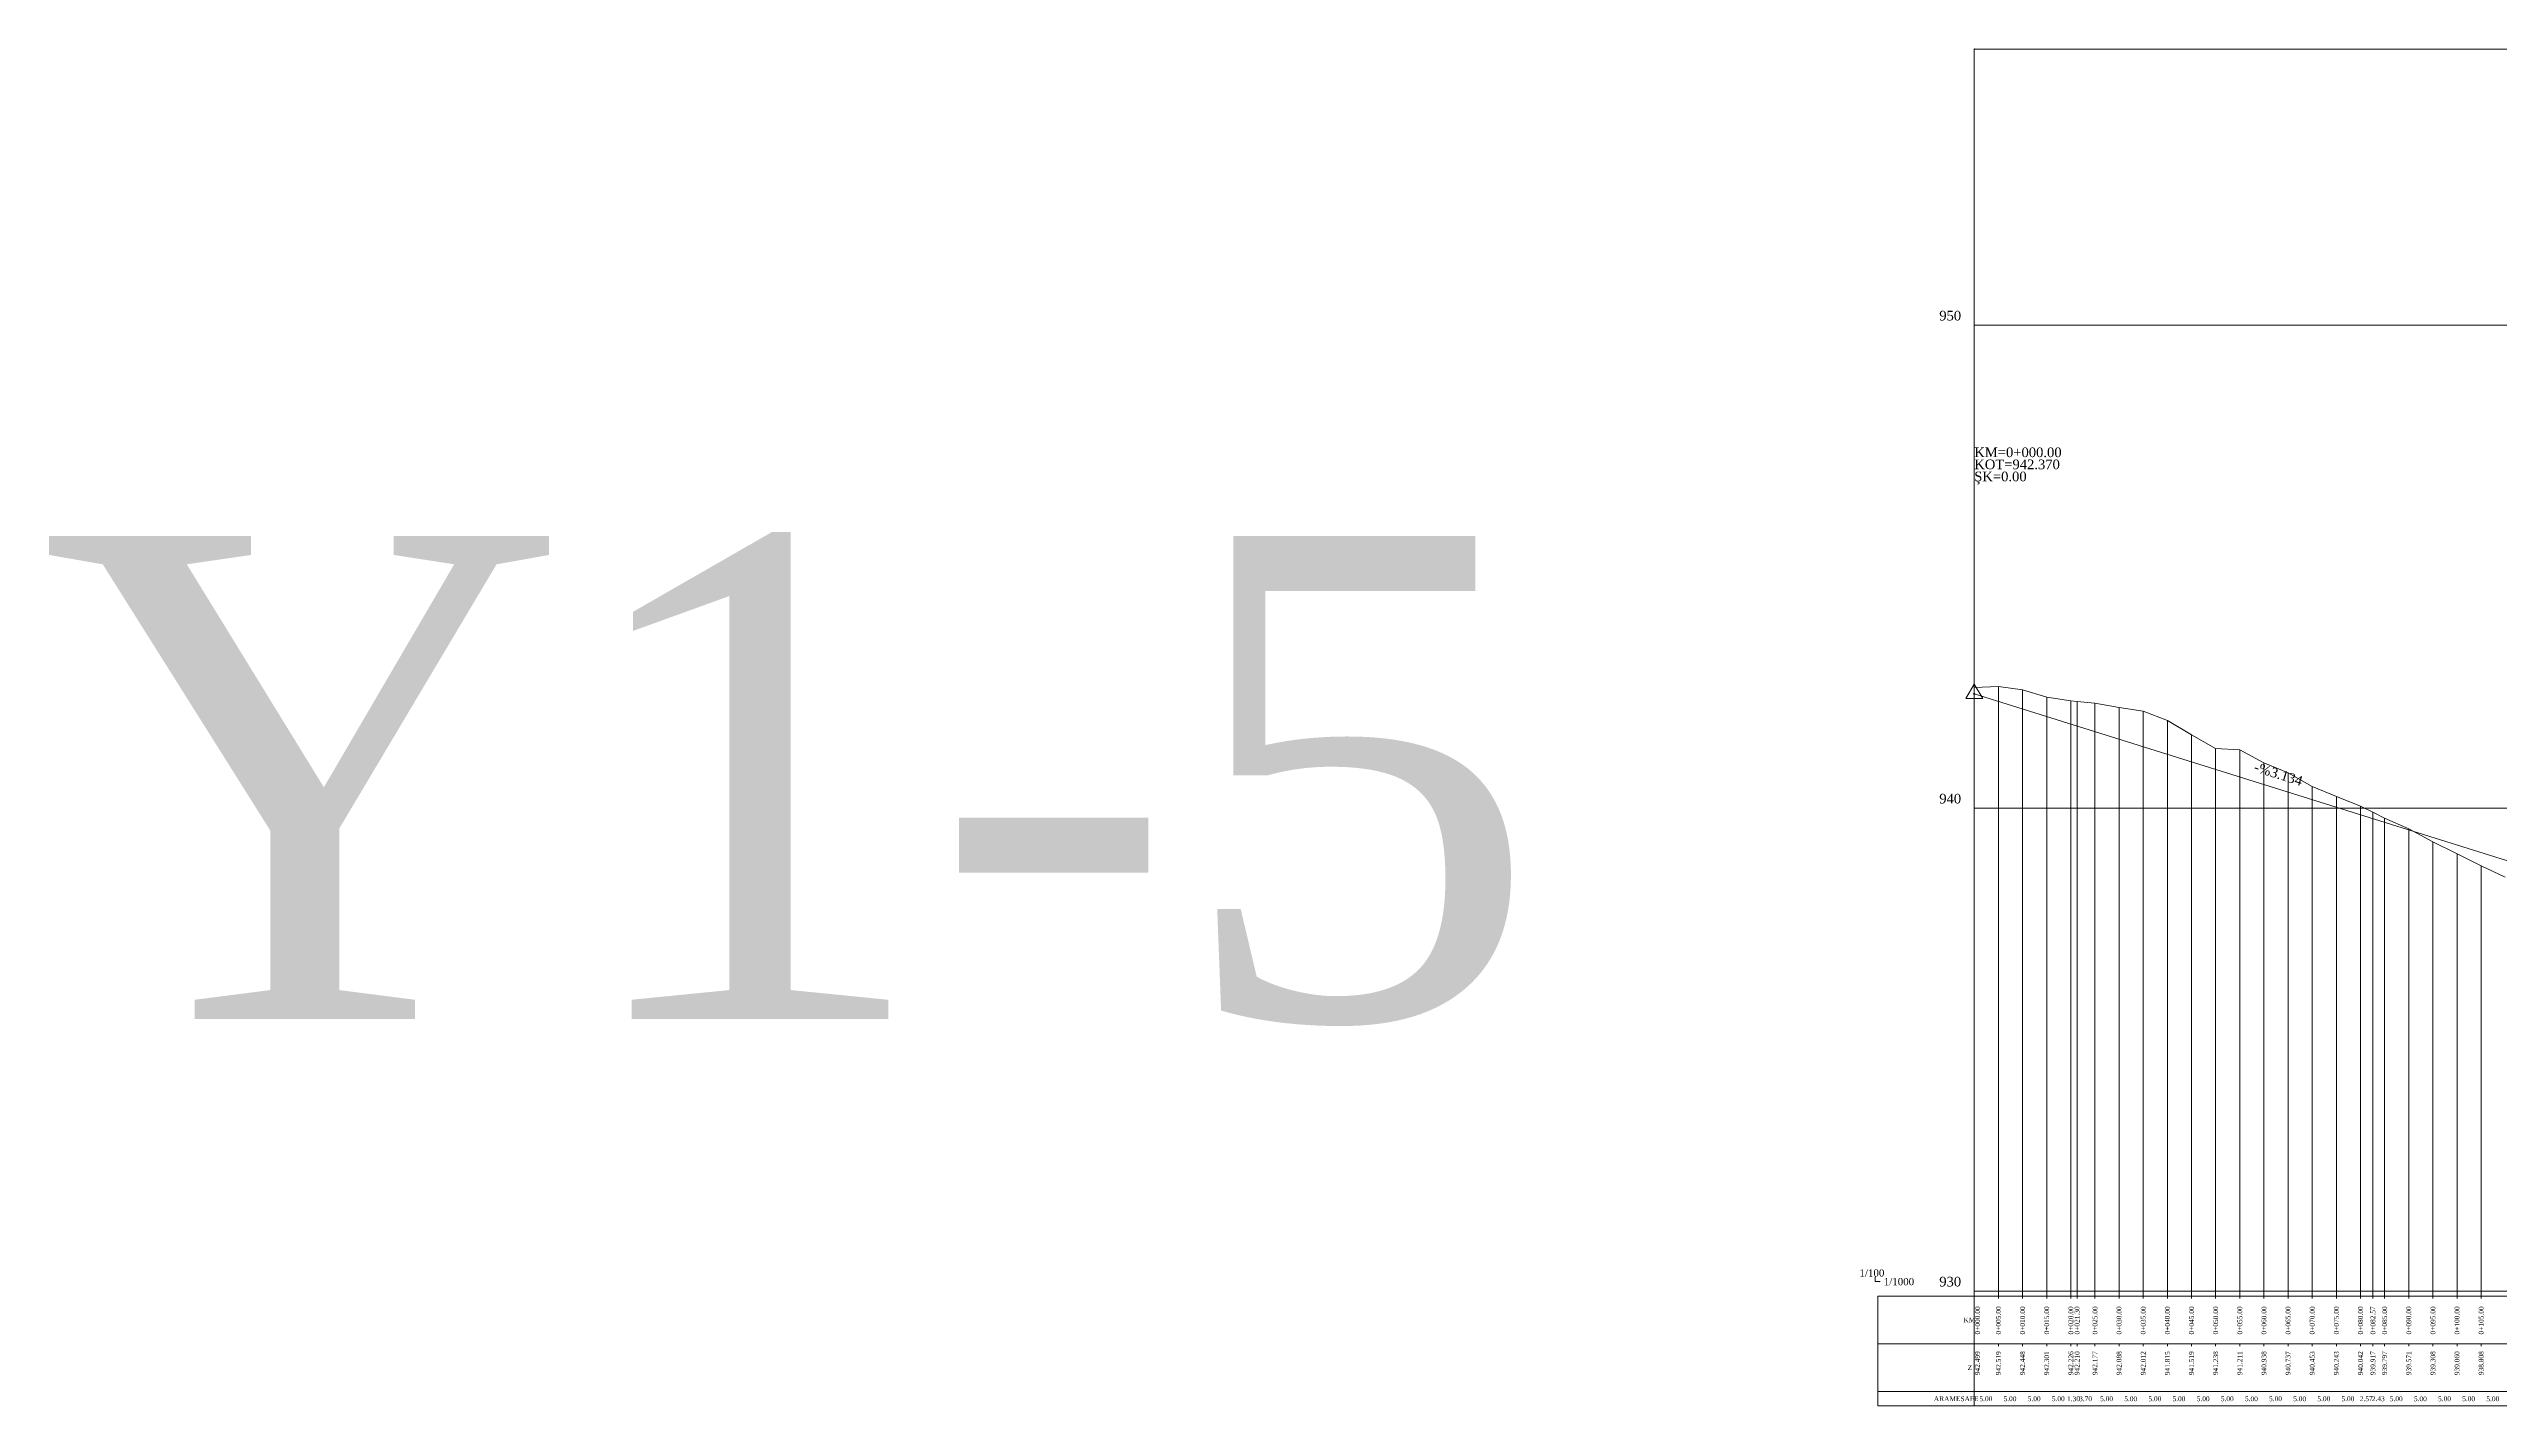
# Model space of a CAD drawing. Header units: metres. Extents: x 478603 to 489313, y 4282657 to 4289463.
# Drawn here: x 483314 to 483821, y 4285187 to 4285468 of the extents above; entities that cross this region are included whole.
import ezdxf

# ---------------------------------------------------------------- set-up
doc = ezdxf.new("R2010")
doc.units = ezdxf.units.M
doc.layers.get('0').update_dxf_attribs({"color": 5, "lineweight": 0})
for name, color, linetype, lineweight in [('PL_SEMBOL', 7, 'Continuous', 0), ('PR_ALINMAN', 1, 'Continuous', 0), ('PR_ENK_ARAMESAFE', 5, 'Continuous', 0), ('PR_ENK_EKSEN1', 5, 'Continuous', 0), ('PR_ENK_EKSEN1D', 1, 'Continuous', 0), ('PR_ENK_KM', 18, 'Continuous', 0), ('PR_ENK_Z', 96, 'Continuous', 0), ('PR_KIYAS', 153, 'Continuous', 0), ('PR_OLCEK', 1, 'Continuous', 0), ('PR_PROFIL', 153, 'Continuous', 0)]:
    doc.layers.add(name, color=color, linetype=linetype, lineweight=lineweight)
doc.styles.get("Standard").update_dxf_attribs({"font": 'times.ttf'})

# ---------------------------------------------------------------- blocks, each defined once
blk = doc.blocks.new('3')
at = {"layer": 'PL_SEMBOL'}
for p, q in [((0, 2), (-1.75, -1)), ((0.125, 0.125), (-0.125, -0.125)), ((-0.125, 0.125), (0.125, -0.125)), ((1.75, -1), (0, 2)), ((-1.75, -1), (1.75, -1))]:
    blk.add_line(p, q, dxfattribs=at)

msp = doc.modelspace()

# ---------------------------------------------------------------- linework, layer by layer
at = {"layer": 'PR_ALINMAN'}
msp.add_line((483712.67, 4285334.22), (483836.63, 4285295.38), dxfattribs=at)
at = {"layer": 'PR_ENK_EKSEN1'}
for p, q in [((483712.67, 4285335.51), (483717.67, 4285335.71)), ((483717.67, 4285335.71), (483722.67, 4285335.01)), ((483722.67, 4285335.01), (483727.67, 4285333.53)), ((483727.67, 4285333.53), (483732.67, 4285332.79)), ((483732.67, 4285332.79), (483733.97, 4285332.62)), ((483733.97, 4285332.62), (483737.67, 4285332.29)), ((483737.67, 4285332.29), (483742.67, 4285331.41)), ((483742.67, 4285331.41), (483747.67, 4285330.64)), ((483747.67, 4285330.64), (483752.67, 4285328.67)), ((483752.67, 4285328.67), (483757.67, 4285325.72)), ((483757.67, 4285325.72), (483762.67, 4285322.9)), ((483762.67, 4285322.9), (483767.67, 4285322.63)), ((483767.67, 4285322.63), (483772.67, 4285319.91)), ((483772.67, 4285319.91), (483777.67, 4285317.89)), ((483777.67, 4285317.89), (483782.67, 4285315.05)), ((483782.67, 4285315.05), (483787.67, 4285312.95)), ((483787.67, 4285312.95), (483792.67, 4285310.94)), ((483792.67, 4285310.94), (483795.24, 4285309.69)), ((483795.24, 4285309.69), (483797.67, 4285308.5)), ((483797.67, 4285308.5), (483802.67, 4285306.23)), ((483802.67, 4285306.23), (483807.67, 4285303.6)), ((483807.67, 4285303.6), (483812.67, 4285301.12)), ((483812.67, 4285301.12), (483817.67, 4285298.61)), ((483817.67, 4285298.61), (483822.67, 4285296.24))]:
    msp.add_line(p, q, dxfattribs=at)
at = {"layer": 'PR_ENK_EKSEN1D'}
for p, q in [((483712.67, 4285209.52), (483712.67, 4285335.51)), ((483717.67, 4285209.52), (483717.67, 4285335.71)), ((483722.67, 4285209.52), (483722.67, 4285335.01)), ((483727.67, 4285209.52), (483727.67, 4285333.53)), ((483732.67, 4285209.52), (483732.67, 4285332.79)), ((483733.97, 4285209.52), (483733.97, 4285332.62)), ((483737.67, 4285209.52), (483737.67, 4285332.29)), ((483742.67, 4285209.52), (483742.67, 4285331.41)), ((483747.67, 4285209.52), (483747.67, 4285330.64)), ((483752.67, 4285209.52), (483752.67, 4285328.67)), ((483757.67, 4285209.52), (483757.67, 4285325.72)), ((483762.67, 4285209.52), (483762.67, 4285322.9)), ((483767.67, 4285209.52), (483767.67, 4285322.63)), ((483772.67, 4285209.52), (483772.67, 4285319.91)), ((483777.67, 4285209.52), (483777.67, 4285317.89)), ((483782.67, 4285209.52), (483782.67, 4285315.05)), ((483787.67, 4285209.52), (483787.67, 4285312.95)), ((483792.67, 4285209.52), (483792.67, 4285310.94)), ((483795.24, 4285209.52), (483795.24, 4285309.69)), ((483797.67, 4285209.52), (483797.67, 4285308.5)), ((483802.67, 4285209.52), (483802.67, 4285306.23)), ((483807.67, 4285209.52), (483807.67, 4285303.6)), ((483812.67, 4285209.52), (483812.67, 4285301.12)), ((483817.67, 4285209.52), (483817.67, 4285298.61))]:
    msp.add_line(p, q, dxfattribs=at)
at = {"layer": 'PR_KIYAS'}
for p, q in [((483712.67, 4285410.52), (484841.27, 4285410.52)), ((483712.67, 4285310.52), (484841.27, 4285310.52)), ((483712.67, 4285210.52), (484841.27, 4285210.52))]:
    msp.add_line(p, q, dxfattribs=at)
at = {"layer": 'PR_OLCEK'}
for p, q in [((483692.12, 4285213.42), (483692.17, 4285213.52)), ((483692.17, 4285212.52), (483692.17, 4285213.52)), ((483692.17, 4285213.52), (483692.22, 4285213.42)), ((483693.17, 4285212.52), (483692.17, 4285212.52)), ((483693.07, 4285212.57), (483693.17, 4285212.52)), ((483693.17, 4285212.52), (483693.07, 4285212.47))]:
    msp.add_line(p, q, dxfattribs=at)
for p in [(483712.67, 4285467.72, 955.72), (483712.67, 4285209.52, 929.9)]:
    msp.add_point(p, dxfattribs=at)
at = {"layer": 'PR_PROFIL'}
for p, q in [((483712.67, 4285467.72), (484841.27, 4285467.72)), ((483712.67, 4285209.52), (483712.67, 4285467.72)), ((483692.67, 4285209.52), (484841.27, 4285209.52)), ((483692.67, 4285199.65), (483692.67, 4285209.52)), ((483712.67, 4285199.65), (483712.67, 4285209.52)), ((483712.67, 4285209.02), (483712.67, 4285209.52)), ((483717.67, 4285209.02), (483717.67, 4285209.52)), ((483722.67, 4285209.02), (483722.67, 4285209.52)), ((483727.67, 4285209.02), (483727.67, 4285209.52)), ((483732.67, 4285209.02), (483732.67, 4285209.52)), ((483733.97, 4285209.02), (483733.97, 4285209.52)), ((483737.67, 4285209.02), (483737.67, 4285209.52)), ((483742.67, 4285209.02), (483742.67, 4285209.52)), ((483747.67, 4285209.02), (483747.67, 4285209.52)), ((483752.67, 4285209.02), (483752.67, 4285209.52)), ((483757.67, 4285209.02), (483757.67, 4285209.52)), ((483762.67, 4285209.02), (483762.67, 4285209.52)), ((483767.67, 4285209.02), (483767.67, 4285209.52)), ((483772.67, 4285209.02), (483772.67, 4285209.52)), ((483777.67, 4285209.02), (483777.67, 4285209.52)), ((483782.67, 4285209.02), (483782.67, 4285209.52)), ((483787.67, 4285209.02), (483787.67, 4285209.52)), ((483792.67, 4285209.02), (483792.67, 4285209.52)), ((483795.24, 4285209.02), (483795.24, 4285209.52)), ((483797.67, 4285209.02), (483797.67, 4285209.52)), ((483802.67, 4285209.02), (483802.67, 4285209.52)), ((483807.67, 4285209.02), (483807.67, 4285209.52)), ((483812.67, 4285209.02), (483812.67, 4285209.52)), ((483817.67, 4285209.02), (483817.67, 4285209.52)), ((483692.67, 4285199.65), (484841.27, 4285199.65)), ((483692.67, 4285189.77), (483692.67, 4285199.65)), ((483712.67, 4285189.77), (483712.67, 4285199.65)), ((483712.67, 4285199.15), (483712.67, 4285199.65)), ((483717.67, 4285199.15), (483717.67, 4285199.65)), ((483722.67, 4285199.15), (483722.67, 4285199.65)), ((483727.67, 4285199.15), (483727.67, 4285199.65)), ((483732.67, 4285199.15), (483732.67, 4285199.65)), ((483733.97, 4285199.15), (483733.97, 4285199.65)), ((483737.67, 4285199.15), (483737.67, 4285199.65)), ((483742.67, 4285199.15), (483742.67, 4285199.65)), ((483747.67, 4285199.15), (483747.67, 4285199.65)), ((483752.67, 4285199.15), (483752.67, 4285199.65)), ((483757.67, 4285199.15), (483757.67, 4285199.65)), ((483762.67, 4285199.15), (483762.67, 4285199.65)), ((483767.67, 4285199.15), (483767.67, 4285199.65)), ((483772.67, 4285199.15), (483772.67, 4285199.65)), ((483777.67, 4285199.15), (483777.67, 4285199.65)), ((483782.67, 4285199.15), (483782.67, 4285199.65)), ((483787.67, 4285199.15), (483787.67, 4285199.65)), ((483792.67, 4285199.15), (483792.67, 4285199.65)), ((483795.24, 4285199.15), (483795.24, 4285199.65)), ((483797.67, 4285199.15), (483797.67, 4285199.65)), ((483802.67, 4285199.15), (483802.67, 4285199.65)), ((483807.67, 4285199.15), (483807.67, 4285199.65)), ((483812.67, 4285199.15), (483812.67, 4285199.65)), ((483817.67, 4285199.15), (483817.67, 4285199.65)), ((483692.67, 4285189.77), (484841.27, 4285189.77)), ((483692.67, 4285186.77), (483692.67, 4285189.77)), ((483692.67, 4285186.77), (484841.27, 4285186.77)), ((483712.67, 4285186.77), (483712.67, 4285189.77))]:
    msp.add_line(p, q, dxfattribs=at)

# ---------------------------------------------------------------- block references
at = {"layer": 'PR_ALINMAN'}
msp.add_blockref('3', (483712.67, 4285334.22), dxfattribs=at)

# ---------------------------------------------------------------- texts
msp.add_text('Y1-5', height=100).set_placement((483312.18, 4285266.92))
for s, p in [('KM=0+000.00', (483712.67, 4285383.22)), ('KOT=942.370', (483712.67, 4285380.72)), ('ŞK=0.00', (483712.67, 4285378.22))]:
    msp.add_text(s, height=2, dxfattribs=at).set_placement(p)
msp.add_text('-%3.134', height=2, rotation=342.6011, dxfattribs=at).set_placement((483770.44, 4285318.22))
at = {"layer": 'PR_ENK_ARAMESAFE'}
for s, p in [('ARAMESAFE', (483704.3, 4285187.77)), ('5.00', (483713.74, 4285187.77)), ('5.00', (483718.74, 4285187.77)), ('5.00', (483723.74, 4285187.77)), ('5.00', (483728.74, 4285187.77)), ('1.30', (483731.89, 4285187.77)), ('3.70', (483734.39, 4285187.77)), ('5.00', (483738.74, 4285187.77)), ('5.00', (483743.74, 4285187.77)), ('5.00', (483748.74, 4285187.77)), ('5.00', (483753.74, 4285187.77)), ('5.00', (483758.74, 4285187.77)), ('5.00', (483763.74, 4285187.77)), ('5.00', (483768.74, 4285187.77)), ('5.00', (483773.74, 4285187.77)), ('5.00', (483778.74, 4285187.77)), ('5.00', (483783.74, 4285187.77)), ('5.00', (483788.74, 4285187.77)), ('2.57', (483792.52, 4285187.77)), ('2.43', (483795.02, 4285187.77)), ('5.00', (483798.74, 4285187.77)), ('5.00', (483803.74, 4285187.77)), ('5.00', (483808.74, 4285187.77)), ('5.00', (483813.74, 4285187.77)), ('5.00', (483818.74, 4285187.77))]:
    msp.add_text(s, height=1, dxfattribs=at).set_placement(p)
at = {"layer": 'PR_ENK_KM'}
for s, p in [('  0+000.00', (483713.84, 4285200.81)), ('  0+005.00', (483718.17, 4285200.81)), ('  0+010.00', (483723.17, 4285200.81)), ('  0+015.00', (483728.17, 4285200.81)), ('  0+020.00', (483733.17, 4285200.81)), ('  0+021.30', (483734.47, 4285200.81)), ('  0+025.00', (483738.17, 4285200.81)), ('  0+030.00', (483743.17, 4285200.81)), ('  0+035.00', (483748.17, 4285200.81)), ('  0+040.00', (483753.17, 4285200.81)), ('  0+045.00', (483758.17, 4285200.81)), ('  0+050.00', (483763.17, 4285200.81)), ('  0+055.00', (483768.17, 4285200.81)), ('  0+060.00', (483773.17, 4285200.81)), ('  0+065.00', (483778.17, 4285200.81)), ('  0+070.00', (483783.17, 4285200.81)), ('  0+075.00', (483788.17, 4285200.81)), ('  0+080.00', (483793.17, 4285200.81)), ('  0+082.57', (483795.74, 4285200.81)), ('  0+085.00', (483798.17, 4285200.81)), ('  0+090.00', (483803.17, 4285200.81)), ('  0+095.00', (483808.17, 4285200.81)), ('  0+100.00', (483813.17, 4285200.81)), ('  0+105.00', (483818.17, 4285200.81))]:
    msp.add_text(s, height=1, rotation=90, dxfattribs=at).set_placement(p)
msp.add_text('KM', height=1, dxfattribs=at).set_placement((483710.42, 4285204.09))
at = {"layer": 'PR_ENK_Z'}
for s, p in [('942.499', (483713.84, 4285193.15)), ('942.519', (483718.17, 4285193.15)), ('942.448', (483723.17, 4285193.15)), ('942.301', (483728.17, 4285193.15)), ('942.226', (483733.17, 4285193.15)), ('942.210', (483734.47, 4285193.15)), ('942.177', (483738.17, 4285193.15)), ('942.088', (483743.17, 4285193.15)), ('942.012', (483748.17, 4285193.15)), ('941.815', (483753.17, 4285193.15)), ('941.519', (483758.17, 4285193.15)), ('941.238', (483763.17, 4285193.15)), ('941.211', (483768.17, 4285193.15)), ('940.938', (483773.17, 4285193.15)), ('940.737', (483778.17, 4285193.15)), ('940.453', (483783.17, 4285193.15)), ('940.243', (483788.17, 4285193.15)), ('940.042', (483793.17, 4285193.15)), ('939.917', (483795.74, 4285193.15)), ('939.797', (483798.17, 4285193.15)), ('939.571', (483803.17, 4285193.15)), ('939.308', (483808.17, 4285193.15)), ('939.060', (483813.17, 4285193.15)), ('938.808', (483818.17, 4285193.15))]:
    msp.add_text(s, height=1, rotation=90, dxfattribs=at).set_placement(p)
msp.add_text('Z', height=1, dxfattribs=at).set_placement((483711.3, 4285194.21))
at = {"layer": 'PR_OLCEK'}
for s, p in [('1/100', (483688.89, 4285213.57)), ('1/1000', (483693.92, 4285211.77))]:
    msp.add_text(s, height=1.5, dxfattribs=at).set_placement(p)
at = {"layer": 'PR_PROFIL'}
for s, p in [('950', (483705.42, 4285411.52)), ('940', (483705.42, 4285311.52)), ('930', (483705.42, 4285211.52))]:
    msp.add_text(s, height=2, dxfattribs=at).set_placement(p)

doc.saveas('drawing.dxf')
